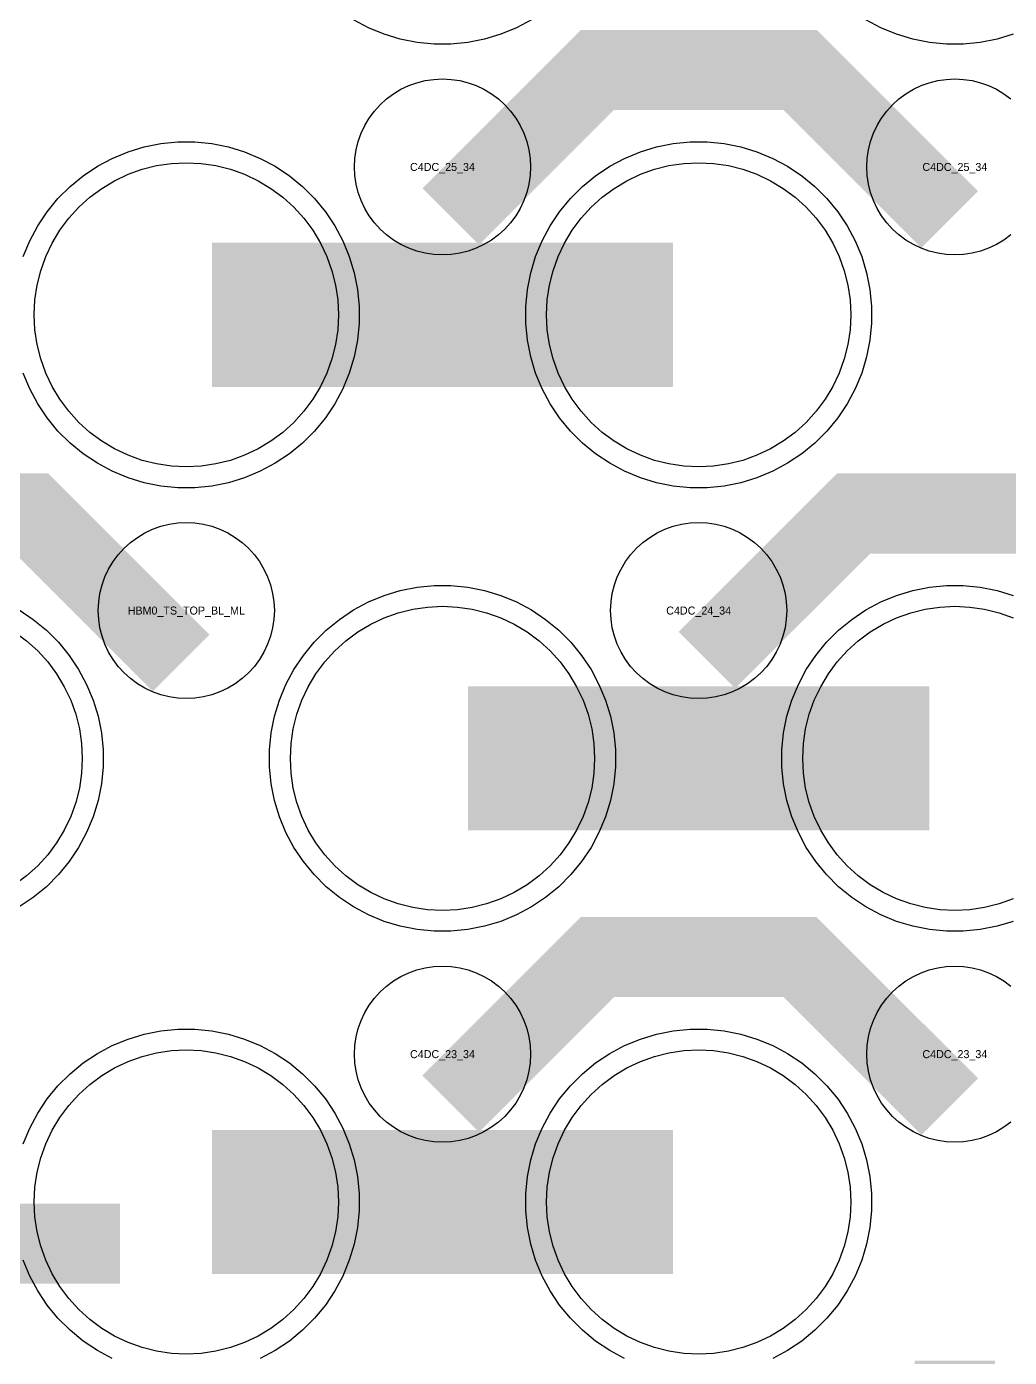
# Model space of a CAD drawing. Extents: x -11880 to 11880, y -14992 to 14992.
# Drawn here: x -1249.9 to -943, y -11701.1 to -11285.4 of the extents above; entities that cross this region are included whole.
import ezdxf
from ezdxf.enums import TextEntityAlignment as Align

# ---------------------------------------------------------------- set-up
doc = ezdxf.new("R2010")
doc.units = 0
doc.header["$MEASUREMENT"] = 0
for name, color, linetype in [('GDS_775_DT_237', 138, 'CONTINUOUS'), ('RDL1_FS', 34, 'CONTINUOUS'), ('RDL_BS', 160, 'CONTINUOUS')]:
    doc.layers.add(name, color=color, linetype=linetype)

msp = doc.modelspace()

# ---------------------------------------------------------------- linework, layer by layer
at = {"layer": 'RDL1_FS'}
for points in [[(-1200, -11422.969), (-1204.657, -11422.74), (-1209.268, -11422.056), (-1213.791, -11420.924), (-1218.181, -11419.352), (-1222.395, -11417.36), (-1226.395, -11414.962), (-1230.14, -11412.184), (-1233.594, -11409.054), (-1236.724, -11405.6), (-1239.502, -11401.855), (-1241.9, -11397.855), (-1243.892, -11393.641), (-1245.464, -11389.251), (-1246.596, -11384.728), (-1247.28, -11380.117), (-1247.509, -11375.46), (-1247.28, -11370.803), (-1246.596, -11366.192), (-1245.464, -11361.669), (-1243.892, -11357.279), (-1241.9, -11353.065), (-1239.502, -11349.065), (-1236.724, -11345.32), (-1233.594, -11341.866), (-1230.14, -11338.736), (-1226.395, -11335.958), (-1222.395, -11333.56), (-1218.181, -11331.568), (-1213.791, -11329.996), (-1209.268, -11328.864), (-1204.657, -11328.18), (-1200, -11327.951), (-1195.343, -11328.18), (-1190.732, -11328.864), (-1186.209, -11329.996), (-1181.819, -11331.568), (-1177.605, -11333.56), (-1173.605, -11335.958), (-1169.86, -11338.736), (-1166.406, -11341.866), (-1163.276, -11345.32), (-1160.498, -11349.065), (-1158.1, -11353.065), (-1156.108, -11357.279), (-1154.536, -11361.669), (-1153.404, -11366.192), (-1152.72, -11370.803), (-1152.491, -11375.46), (-1152.72, -11380.117), (-1153.404, -11384.728), (-1154.536, -11389.251), (-1156.108, -11393.641), (-1158.1, -11397.855), (-1160.498, -11401.855), (-1163.276, -11405.6), (-1166.406, -11409.054), (-1169.86, -11412.184), (-1173.605, -11414.962), (-1177.605, -11417.36), (-1181.819, -11419.352), (-1186.209, -11420.924), (-1190.732, -11422.056), (-1195.343, -11422.74)], [(-1040, -11422.969), (-1044.657, -11422.74), (-1049.268, -11422.056), (-1053.791, -11420.924), (-1058.181, -11419.352), (-1062.395, -11417.36), (-1066.395, -11414.962), (-1070.14, -11412.184), (-1073.594, -11409.054), (-1076.724, -11405.6), (-1079.502, -11401.855), (-1081.9, -11397.855), (-1083.892, -11393.641), (-1085.464, -11389.251), (-1086.596, -11384.728), (-1087.28, -11380.117), (-1087.509, -11375.46), (-1087.28, -11370.803), (-1086.596, -11366.192), (-1085.464, -11361.669), (-1083.892, -11357.279), (-1081.9, -11353.065), (-1079.502, -11349.065), (-1076.724, -11345.32), (-1073.594, -11341.866), (-1070.14, -11338.736), (-1066.395, -11335.958), (-1062.395, -11333.56), (-1058.181, -11331.568), (-1053.791, -11329.996), (-1049.268, -11328.864), (-1044.657, -11328.18), (-1040, -11327.951), (-1035.343, -11328.18), (-1030.732, -11328.864), (-1026.209, -11329.996), (-1021.819, -11331.568), (-1017.605, -11333.56), (-1013.605, -11335.958), (-1009.86, -11338.736), (-1006.406, -11341.866), (-1003.276, -11345.32), (-1000.498, -11349.065), (-998.1, -11353.065), (-996.108, -11357.279), (-994.536, -11361.669), (-993.404, -11366.192), (-992.72, -11370.803), (-992.491, -11375.46), (-992.72, -11380.117), (-993.404, -11384.728), (-994.536, -11389.251), (-996.108, -11393.641), (-998.1, -11397.855), (-1000.498, -11401.855), (-1003.276, -11405.6), (-1006.406, -11409.054), (-1009.86, -11412.184), (-1013.605, -11414.962), (-1017.605, -11417.36), (-1021.819, -11419.352), (-1026.209, -11420.924), (-1030.732, -11422.056), (-1035.343, -11422.74)], [(-1120, -11561.534), (-1124.657, -11561.305), (-1129.268, -11560.621), (-1133.791, -11559.489), (-1138.181, -11557.917), (-1142.395, -11555.925), (-1146.395, -11553.527), (-1150.14, -11550.749), (-1153.594, -11547.619), (-1156.724, -11544.165), (-1159.502, -11540.42), (-1161.9, -11536.42), (-1163.892, -11532.206), (-1165.464, -11527.816), (-1166.596, -11523.293), (-1167.28, -11518.682), (-1167.509, -11514.025), (-1167.28, -11509.368), (-1166.596, -11504.757), (-1165.464, -11500.234), (-1163.892, -11495.844), (-1161.9, -11491.63), (-1159.502, -11487.63), (-1156.724, -11483.885), (-1153.594, -11480.431), (-1150.14, -11477.301), (-1146.395, -11474.523), (-1142.395, -11472.125), (-1138.181, -11470.133), (-1133.791, -11468.561), (-1129.268, -11467.429), (-1124.657, -11466.745), (-1120, -11466.516), (-1115.343, -11466.745), (-1110.732, -11467.429), (-1106.209, -11468.561), (-1101.819, -11470.133), (-1097.605, -11472.125), (-1093.605, -11474.523), (-1089.86, -11477.301), (-1086.406, -11480.431), (-1083.276, -11483.885), (-1080.498, -11487.63), (-1078.1, -11491.63), (-1076.108, -11495.844), (-1074.536, -11500.234), (-1073.404, -11504.757), (-1072.72, -11509.368), (-1072.491, -11514.025), (-1072.72, -11518.682), (-1073.404, -11523.293), (-1074.536, -11527.816), (-1076.108, -11532.206), (-1078.1, -11536.42), (-1080.498, -11540.42), (-1083.276, -11544.165), (-1086.406, -11547.619), (-1089.86, -11550.749), (-1093.605, -11553.527), (-1097.605, -11555.925), (-1101.819, -11557.917), (-1106.209, -11559.489), (-1110.732, -11560.621), (-1115.343, -11561.305)], [(-1200, -11700.099), (-1204.657, -11699.87), (-1209.268, -11699.186), (-1213.791, -11698.054), (-1218.181, -11696.482), (-1222.395, -11694.49), (-1226.395, -11692.092), (-1230.14, -11689.314), (-1233.594, -11686.184), (-1236.724, -11682.73), (-1239.502, -11678.985), (-1241.9, -11674.985), (-1243.892, -11670.771), (-1245.464, -11666.381), (-1246.596, -11661.858), (-1247.28, -11657.247), (-1247.509, -11652.59), (-1247.28, -11647.933), (-1246.596, -11643.322), (-1245.464, -11638.799), (-1243.892, -11634.409), (-1241.9, -11630.195), (-1239.502, -11626.195), (-1236.724, -11622.45), (-1233.594, -11618.996), (-1230.14, -11615.866), (-1226.395, -11613.088), (-1222.395, -11610.69), (-1218.181, -11608.698), (-1213.791, -11607.126), (-1209.268, -11605.994), (-1204.657, -11605.31), (-1200, -11605.081), (-1195.343, -11605.31), (-1190.732, -11605.994), (-1186.209, -11607.126), (-1181.819, -11608.698), (-1177.605, -11610.69), (-1173.605, -11613.088), (-1169.86, -11615.866), (-1166.406, -11618.996), (-1163.276, -11622.45), (-1160.498, -11626.195), (-1158.1, -11630.195), (-1156.108, -11634.409), (-1154.536, -11638.799), (-1153.404, -11643.322), (-1152.72, -11647.933), (-1152.491, -11652.59), (-1152.72, -11657.247), (-1153.404, -11661.858), (-1154.536, -11666.381), (-1156.108, -11670.771), (-1158.1, -11674.985), (-1160.498, -11678.985), (-1163.276, -11682.73), (-1166.406, -11686.184), (-1169.86, -11689.314), (-1173.605, -11692.092), (-1177.605, -11694.49), (-1181.819, -11696.482), (-1186.209, -11698.054), (-1190.732, -11699.186), (-1195.343, -11699.87)], [(-1040, -11700.099), (-1044.657, -11699.87), (-1049.268, -11699.186), (-1053.791, -11698.054), (-1058.181, -11696.482), (-1062.395, -11694.49), (-1066.395, -11692.092), (-1070.14, -11689.314), (-1073.594, -11686.184), (-1076.724, -11682.73), (-1079.502, -11678.985), (-1081.9, -11674.985), (-1083.892, -11670.771), (-1085.464, -11666.381), (-1086.596, -11661.858), (-1087.28, -11657.247), (-1087.509, -11652.59), (-1087.28, -11647.933), (-1086.596, -11643.322), (-1085.464, -11638.799), (-1083.892, -11634.409), (-1081.9, -11630.195), (-1079.502, -11626.195), (-1076.724, -11622.45), (-1073.594, -11618.996), (-1070.14, -11615.866), (-1066.395, -11613.088), (-1062.395, -11610.69), (-1058.181, -11608.698), (-1053.791, -11607.126), (-1049.268, -11605.994), (-1044.657, -11605.31), (-1040, -11605.081), (-1035.343, -11605.31), (-1030.732, -11605.994), (-1026.209, -11607.126), (-1021.819, -11608.698), (-1017.605, -11610.69), (-1013.605, -11613.088), (-1009.86, -11615.866), (-1006.406, -11618.996), (-1003.276, -11622.45), (-1000.498, -11626.195), (-998.1, -11630.195), (-996.108, -11634.409), (-994.536, -11638.799), (-993.404, -11643.322), (-992.72, -11647.933), (-992.491, -11652.59), (-992.72, -11657.247), (-993.404, -11661.858), (-994.536, -11666.381), (-996.108, -11670.771), (-998.1, -11674.985), (-1000.498, -11678.985), (-1003.276, -11682.73), (-1006.406, -11686.184), (-1009.86, -11689.314), (-1013.605, -11692.092), (-1017.605, -11694.49), (-1021.819, -11696.482), (-1026.209, -11698.054), (-1030.732, -11699.186), (-1035.343, -11699.87)]]:
    msp.add_lwpolyline(points, close=True, dxfattribs=at)
for points in [[(-1191.998, -11375.46, 45, 45, 0), (-1119.998, -11375.46, 45, 45, 0)], [(-1119.998, -11375.46, 45, 45, 0), (-1047.998, -11375.46, 45, 45, 0)], [(-1111.998, -11514.025, 45, 45, 0), (-1039.998, -11514.025, 45, 45, 0)], [(-1039.998, -11514.025, 45, 45, 0), (-967.998, -11514.025, 45, 45, 0)], [(-1191.998, -11652.59, 45, 45, 0), (-1119.998, -11652.59, 45, 45, 0)], [(-1119.998, -11652.59, 45, 45, 0), (-1047.998, -11652.59, 45, 45, 0)]]:
    msp.add_lwpolyline(points, format="xyseb", dxfattribs=at)
for points in [[(-941.819, -11557.917), (-946.209, -11559.489), (-950.732, -11560.621), (-955.343, -11561.305), (-960, -11561.534), (-964.657, -11561.305), (-969.268, -11560.621), (-973.791, -11559.489), (-978.181, -11557.917), (-982.395, -11555.925), (-986.395, -11553.527), (-990.14, -11550.749), (-993.594, -11547.619), (-996.724, -11544.165), (-999.502, -11540.42), (-1001.9, -11536.42), (-1003.892, -11532.206), (-1005.464, -11527.816), (-1006.596, -11523.293), (-1007.28, -11518.682), (-1007.509, -11514.025), (-1007.28, -11509.368), (-1006.596, -11504.757), (-1005.464, -11500.234), (-1003.892, -11495.844), (-1001.9, -11491.63), (-999.502, -11487.63), (-996.724, -11483.885), (-993.594, -11480.431), (-990.14, -11477.301), (-986.395, -11474.523), (-982.395, -11472.125), (-978.181, -11470.133), (-973.791, -11468.561), (-969.268, -11467.429), (-964.657, -11466.745), (-960, -11466.516), (-955.343, -11466.745), (-950.732, -11467.429), (-946.209, -11468.561), (-941.819, -11470.133)], [(-1253.605, -11474.523), (-1249.86, -11477.301), (-1246.406, -11480.431), (-1243.276, -11483.885), (-1240.498, -11487.63), (-1238.1, -11491.63), (-1236.108, -11495.844), (-1234.536, -11500.234), (-1233.404, -11504.757), (-1232.72, -11509.368), (-1232.491, -11514.025), (-1232.72, -11518.682), (-1233.404, -11523.293), (-1234.536, -11527.816), (-1236.108, -11532.206), (-1238.1, -11536.42), (-1240.498, -11540.42), (-1243.276, -11544.165), (-1246.406, -11547.619), (-1249.86, -11550.749), (-1253.605, -11553.527)]]:
    msp.add_lwpolyline(points, dxfattribs=at)
at = {"layer": 'RDL_BS'}
for points in [[(-1092.223, -11283.283), (-1096.885, -11285.775), (-1101.795, -11287.806), (-1106.835, -11289.337), (-1112.062, -11290.383), (-1117.356, -11290.9), (-1122.644, -11290.9), (-1127.938, -11290.383), (-1133.165, -11289.337), (-1138.205, -11287.806), (-1143.115, -11285.775), (-1147.777, -11283.283)], [(-941.795, -11287.806), (-946.835, -11289.337), (-952.062, -11290.383), (-957.356, -11290.9), (-962.644, -11290.9), (-967.938, -11290.383), (-973.165, -11289.337), (-978.205, -11287.806), (-983.115, -11285.775), (-987.777, -11283.283)], [(-942.557, -11350.526), (-944.72, -11352.129), (-947.044, -11353.522), (-949.481, -11354.674), (-952.016, -11355.581), (-954.635, -11356.238), (-957.307, -11356.634), (-960, -11356.766), (-962.693, -11356.634), (-965.365, -11356.238), (-967.984, -11355.581), (-970.519, -11354.674), (-972.956, -11353.522), (-975.28, -11352.129), (-977.443, -11350.526), (-979.442, -11348.714), (-981.254, -11346.715), (-982.857, -11344.552), (-984.25, -11342.228), (-985.402, -11339.791), (-986.309, -11337.256), (-986.966, -11334.637), (-987.362, -11331.965), (-987.494, -11329.272), (-987.362, -11326.579), (-986.966, -11323.907), (-986.309, -11321.288), (-985.402, -11318.753), (-984.25, -11316.316), (-982.857, -11313.992), (-981.254, -11311.829), (-979.442, -11309.83), (-977.443, -11308.018), (-975.28, -11306.415), (-972.956, -11305.022), (-970.519, -11303.87), (-967.984, -11302.963), (-965.365, -11302.306), (-962.693, -11301.91), (-960, -11301.778), (-957.307, -11301.91), (-954.635, -11302.306), (-952.016, -11302.963), (-949.481, -11303.87), (-947.044, -11305.022), (-944.72, -11306.415), (-942.557, -11308.018)], [(-1250.906, -11357.255), (-1248.875, -11352.345), (-1246.383, -11347.683), (-1243.436, -11343.269), (-1240.074, -11339.168), (-1236.292, -11335.386), (-1232.191, -11332.024), (-1227.777, -11329.077), (-1223.115, -11326.585), (-1218.205, -11324.554), (-1213.165, -11323.023), (-1207.938, -11321.977), (-1202.644, -11321.46), (-1197.356, -11321.46), (-1192.062, -11321.977), (-1186.835, -11323.023), (-1181.795, -11324.554), (-1176.885, -11326.585), (-1172.223, -11329.077), (-1167.809, -11332.024), (-1163.708, -11335.386), (-1159.926, -11339.168), (-1156.564, -11343.269), (-1153.617, -11347.683), (-1151.125, -11352.345), (-1149.094, -11357.255), (-1147.563, -11362.295), (-1146.517, -11367.522), (-1146, -11372.816), (-1146, -11378.104), (-1146.517, -11383.398), (-1147.563, -11388.625), (-1149.094, -11393.665), (-1151.125, -11398.575), (-1153.617, -11403.237), (-1156.564, -11407.651), (-1159.926, -11411.752), (-1163.708, -11415.534), (-1167.809, -11418.896), (-1172.223, -11421.843), (-1176.885, -11424.335), (-1181.795, -11426.366), (-1186.835, -11427.897), (-1192.062, -11428.943), (-1197.356, -11429.46), (-1202.644, -11429.46), (-1207.938, -11428.943), (-1213.165, -11427.897), (-1218.205, -11426.366), (-1223.115, -11424.335), (-1227.777, -11421.843), (-1232.191, -11418.896), (-1236.292, -11415.534), (-1240.074, -11411.752), (-1243.436, -11407.651), (-1246.383, -11403.237), (-1248.875, -11398.575), (-1250.906, -11393.665)], [(-941.795, -11564.931), (-946.835, -11566.462), (-952.062, -11567.508), (-957.356, -11568.025), (-962.644, -11568.025), (-967.938, -11567.508), (-973.165, -11566.462), (-978.205, -11564.931), (-983.115, -11562.9), (-987.777, -11560.408), (-992.191, -11557.461), (-996.292, -11554.099), (-1000.074, -11550.317), (-1003.436, -11546.216), (-1006.383, -11541.802), (-1008.875, -11537.14), (-1010.906, -11532.23), (-1012.437, -11527.19), (-1013.483, -11521.963), (-1014, -11516.669), (-1014, -11511.381), (-1013.483, -11506.087), (-1012.437, -11500.86), (-1010.906, -11495.82), (-1008.875, -11490.91), (-1006.383, -11486.248), (-1003.436, -11481.834), (-1000.074, -11477.733), (-996.292, -11473.951), (-992.191, -11470.589), (-987.777, -11467.642), (-983.115, -11465.15), (-978.205, -11463.119), (-973.165, -11461.588), (-967.938, -11460.542), (-962.644, -11460.025), (-957.356, -11460.025), (-952.062, -11460.542), (-946.835, -11461.588), (-941.795, -11463.119)], [(-1252.223, -11467.642), (-1247.809, -11470.589), (-1243.708, -11473.951), (-1239.926, -11477.733), (-1236.564, -11481.834), (-1233.617, -11486.248), (-1231.125, -11490.91), (-1229.094, -11495.82), (-1227.563, -11500.86), (-1226.517, -11506.087), (-1226, -11511.381), (-1226, -11516.669), (-1226.517, -11521.963), (-1227.563, -11527.19), (-1229.094, -11532.23), (-1231.125, -11537.14), (-1233.617, -11541.802), (-1236.564, -11546.216), (-1239.926, -11550.317), (-1243.708, -11554.099), (-1247.809, -11557.461), (-1252.223, -11560.408)], [(-942.557, -11627.656), (-944.72, -11629.259), (-947.044, -11630.652), (-949.481, -11631.804), (-952.016, -11632.711), (-954.635, -11633.368), (-957.307, -11633.764), (-960, -11633.896), (-962.693, -11633.764), (-965.365, -11633.368), (-967.984, -11632.711), (-970.519, -11631.804), (-972.956, -11630.652), (-975.28, -11629.259), (-977.443, -11627.656), (-979.442, -11625.844), (-981.254, -11623.845), (-982.857, -11621.682), (-984.25, -11619.358), (-985.402, -11616.921), (-986.309, -11614.386), (-986.966, -11611.767), (-987.362, -11609.095), (-987.494, -11606.402), (-987.362, -11603.709), (-986.966, -11601.037), (-986.309, -11598.418), (-985.402, -11595.883), (-984.25, -11593.446), (-982.857, -11591.122), (-981.254, -11588.959), (-979.442, -11586.96), (-977.443, -11585.148), (-975.28, -11583.545), (-972.956, -11582.152), (-970.519, -11581), (-967.984, -11580.093), (-965.365, -11579.436), (-962.693, -11579.04), (-960, -11578.908), (-957.307, -11579.04), (-954.635, -11579.436), (-952.016, -11580.093), (-949.481, -11581), (-947.044, -11582.152), (-944.72, -11583.545), (-942.557, -11585.148)], [(-1250.906, -11634.385), (-1248.875, -11629.475), (-1246.383, -11624.813), (-1243.436, -11620.399), (-1240.074, -11616.298), (-1236.292, -11612.516), (-1232.191, -11609.154), (-1227.777, -11606.207), (-1223.115, -11603.715), (-1218.205, -11601.684), (-1213.165, -11600.153), (-1207.938, -11599.107), (-1202.644, -11598.59), (-1197.356, -11598.59), (-1192.062, -11599.107), (-1186.835, -11600.153), (-1181.795, -11601.684), (-1176.885, -11603.715), (-1172.223, -11606.207), (-1167.809, -11609.154), (-1163.708, -11612.516), (-1159.926, -11616.298), (-1156.564, -11620.399), (-1153.617, -11624.813), (-1151.125, -11629.475), (-1149.094, -11634.385), (-1147.563, -11639.425), (-1146.517, -11644.652), (-1146, -11649.946), (-1146, -11655.234), (-1146.517, -11660.528), (-1147.563, -11665.755), (-1149.094, -11670.795), (-1151.125, -11675.705), (-1153.617, -11680.367), (-1156.564, -11684.781), (-1159.926, -11688.882), (-1163.708, -11692.664), (-1167.809, -11696.026), (-1172.223, -11698.973), (-1176.885, -11701.465)], [(-1063.115, -11701.465), (-1067.777, -11698.973), (-1072.191, -11696.026), (-1076.292, -11692.664), (-1080.074, -11688.882), (-1083.436, -11684.781), (-1086.383, -11680.367), (-1088.875, -11675.705), (-1090.906, -11670.795), (-1092.437, -11665.755), (-1093.483, -11660.528), (-1094, -11655.234), (-1094, -11649.946), (-1093.483, -11644.652), (-1092.437, -11639.425), (-1090.906, -11634.385), (-1088.875, -11629.475), (-1086.383, -11624.813), (-1083.436, -11620.399), (-1080.074, -11616.298), (-1076.292, -11612.516), (-1072.191, -11609.154), (-1067.777, -11606.207), (-1063.115, -11603.715), (-1058.205, -11601.684), (-1053.165, -11600.153), (-1047.938, -11599.107), (-1042.644, -11598.59), (-1037.356, -11598.59), (-1032.062, -11599.107), (-1026.835, -11600.153), (-1021.795, -11601.684), (-1016.885, -11603.715), (-1012.223, -11606.207), (-1007.809, -11609.154), (-1003.708, -11612.516), (-999.926, -11616.298), (-996.564, -11620.399), (-993.617, -11624.813), (-991.125, -11629.475), (-989.094, -11634.385), (-987.563, -11639.425), (-986.517, -11644.652), (-986, -11649.946), (-986, -11655.234), (-986.517, -11660.528), (-987.563, -11665.755), (-989.094, -11670.795), (-991.125, -11675.705), (-993.617, -11680.367), (-996.564, -11684.781), (-999.926, -11688.882), (-1003.708, -11692.664), (-1007.809, -11696.026), (-1012.223, -11698.973), (-1016.885, -11701.465)], [(-1223.115, -11701.465), (-1227.777, -11698.973), (-1232.191, -11696.026), (-1236.292, -11692.664), (-1240.074, -11688.882), (-1243.436, -11684.781), (-1246.383, -11680.367), (-1248.875, -11675.705), (-1250.906, -11670.795)]]:
    msp.add_lwpolyline(points, dxfattribs=at)
for points in [[(-1117.438, -11344.774, 25, 25, 0), (-1071.623, -11298.959, 25, 25, 0), (-1038.07, -11298.959, 25, 25, 0)], [(-961.599, -11345.673, 25, 25, 0), (-1008.313, -11298.959, 25, 25, 0), (-1038.071, -11298.959, 25, 25, 0)], [(-1201.599, -11484.238, 25, 25, 0), (-1248.313, -11437.524, 25, 25, 0), (-1278.071, -11437.524, 25, 25, 0)], [(-1037.438, -11483.339, 25, 25, 0), (-991.623, -11437.524, 25, 25, 0), (-958.07, -11437.524, 25, 25, 0)], [(-881.599, -11484.238, 25, 25, 0), (-928.313, -11437.524, 25, 25, 0), (-958.071, -11437.524, 25, 25, 0)], [(-1117.438, -11621.904, 25, 25, 0), (-1071.623, -11576.089, 25, 25, 0), (-1038.07, -11576.089, 25, 25, 0)], [(-961.599, -11622.803, 25, 25, 0), (-1008.313, -11576.089, 25, 25, 0), (-1038.071, -11576.089, 25, 25, 0)], [(-1329.984, -11665.603, 25, 25, 0), (-1220.719, -11665.603, 25, 25, 0)], [(-960, -11816.155, 25, 25, 0), (-960, -11702.154, 25, 25, 0)]]:
    msp.add_lwpolyline(points, format="xyseb", dxfattribs=at)
for points in [[(-1120, -11356.766), (-1122.693, -11356.634), (-1125.365, -11356.238), (-1127.984, -11355.581), (-1130.519, -11354.674), (-1132.956, -11353.522), (-1135.28, -11352.129), (-1137.443, -11350.526), (-1139.442, -11348.714), (-1141.254, -11346.715), (-1142.857, -11344.552), (-1144.25, -11342.228), (-1145.402, -11339.791), (-1146.309, -11337.256), (-1146.966, -11334.637), (-1147.362, -11331.965), (-1147.494, -11329.272), (-1147.362, -11326.579), (-1146.966, -11323.907), (-1146.309, -11321.288), (-1145.402, -11318.753), (-1144.25, -11316.316), (-1142.857, -11313.992), (-1141.254, -11311.829), (-1139.442, -11309.83), (-1137.443, -11308.018), (-1135.28, -11306.415), (-1132.956, -11305.022), (-1130.519, -11303.87), (-1127.984, -11302.963), (-1125.365, -11302.306), (-1122.693, -11301.91), (-1120, -11301.778), (-1117.307, -11301.91), (-1114.635, -11302.306), (-1112.016, -11302.963), (-1109.481, -11303.87), (-1107.044, -11305.022), (-1104.72, -11306.415), (-1102.557, -11308.018), (-1100.558, -11309.83), (-1098.746, -11311.829), (-1097.143, -11313.992), (-1095.75, -11316.316), (-1094.598, -11318.753), (-1093.691, -11321.288), (-1093.034, -11323.907), (-1092.638, -11326.579), (-1092.506, -11329.272), (-1092.638, -11331.965), (-1093.034, -11334.637), (-1093.691, -11337.256), (-1094.598, -11339.791), (-1095.75, -11342.228), (-1097.143, -11344.552), (-1098.746, -11346.715), (-1100.558, -11348.714), (-1102.557, -11350.526), (-1104.72, -11352.129), (-1107.044, -11353.522), (-1109.481, -11354.674), (-1112.016, -11355.581), (-1114.635, -11356.238), (-1117.307, -11356.634)], [(-1042.644, -11429.46), (-1047.938, -11428.943), (-1053.165, -11427.897), (-1058.205, -11426.366), (-1063.115, -11424.335), (-1067.777, -11421.843), (-1072.191, -11418.896), (-1076.292, -11415.534), (-1080.074, -11411.752), (-1083.436, -11407.651), (-1086.383, -11403.237), (-1088.875, -11398.575), (-1090.906, -11393.665), (-1092.437, -11388.625), (-1093.483, -11383.398), (-1094, -11378.104), (-1094, -11372.816), (-1093.483, -11367.522), (-1092.437, -11362.295), (-1090.906, -11357.255), (-1088.875, -11352.345), (-1086.383, -11347.683), (-1083.436, -11343.269), (-1080.074, -11339.168), (-1076.292, -11335.386), (-1072.191, -11332.024), (-1067.777, -11329.077), (-1063.115, -11326.585), (-1058.205, -11324.554), (-1053.165, -11323.023), (-1047.938, -11321.977), (-1042.644, -11321.46), (-1037.356, -11321.46), (-1032.062, -11321.977), (-1026.835, -11323.023), (-1021.795, -11324.554), (-1016.885, -11326.585), (-1012.223, -11329.077), (-1007.809, -11332.024), (-1003.708, -11335.386), (-999.926, -11339.168), (-996.564, -11343.269), (-993.617, -11347.683), (-991.125, -11352.345), (-989.094, -11357.255), (-987.563, -11362.295), (-986.517, -11367.522), (-986, -11372.816), (-986, -11378.104), (-986.517, -11383.398), (-987.563, -11388.625), (-989.094, -11393.665), (-991.125, -11398.575), (-993.617, -11403.237), (-996.564, -11407.651), (-999.926, -11411.752), (-1003.708, -11415.534), (-1007.809, -11418.896), (-1012.223, -11421.843), (-1016.885, -11424.335), (-1021.795, -11426.366), (-1026.835, -11427.897), (-1032.062, -11428.943), (-1037.356, -11429.46)], [(-1200, -11495.331), (-1202.693, -11495.199), (-1205.365, -11494.803), (-1207.984, -11494.146), (-1210.519, -11493.239), (-1212.956, -11492.087), (-1215.28, -11490.694), (-1217.443, -11489.091), (-1219.442, -11487.279), (-1221.254, -11485.28), (-1222.857, -11483.117), (-1224.25, -11480.793), (-1225.402, -11478.356), (-1226.309, -11475.821), (-1226.966, -11473.202), (-1227.362, -11470.53), (-1227.494, -11467.837), (-1227.362, -11465.144), (-1226.966, -11462.472), (-1226.309, -11459.853), (-1225.402, -11457.318), (-1224.25, -11454.881), (-1222.857, -11452.557), (-1221.254, -11450.394), (-1219.442, -11448.395), (-1217.443, -11446.583), (-1215.28, -11444.98), (-1212.956, -11443.587), (-1210.519, -11442.435), (-1207.984, -11441.528), (-1205.365, -11440.871), (-1202.693, -11440.475), (-1200, -11440.343), (-1197.307, -11440.475), (-1194.635, -11440.871), (-1192.016, -11441.528), (-1189.481, -11442.435), (-1187.044, -11443.587), (-1184.72, -11444.98), (-1182.557, -11446.583), (-1180.558, -11448.395), (-1178.746, -11450.394), (-1177.143, -11452.557), (-1175.75, -11454.881), (-1174.598, -11457.318), (-1173.691, -11459.853), (-1173.034, -11462.472), (-1172.638, -11465.144), (-1172.506, -11467.837), (-1172.638, -11470.53), (-1173.034, -11473.202), (-1173.691, -11475.821), (-1174.598, -11478.356), (-1175.75, -11480.793), (-1177.143, -11483.117), (-1178.746, -11485.28), (-1180.558, -11487.279), (-1182.557, -11489.091), (-1184.72, -11490.694), (-1187.044, -11492.087), (-1189.481, -11493.239), (-1192.016, -11494.146), (-1194.635, -11494.803), (-1197.307, -11495.199)], [(-1040, -11495.331), (-1042.693, -11495.199), (-1045.365, -11494.803), (-1047.984, -11494.146), (-1050.519, -11493.239), (-1052.956, -11492.087), (-1055.28, -11490.694), (-1057.443, -11489.091), (-1059.442, -11487.279), (-1061.254, -11485.28), (-1062.857, -11483.117), (-1064.25, -11480.793), (-1065.402, -11478.356), (-1066.309, -11475.821), (-1066.966, -11473.202), (-1067.362, -11470.53), (-1067.494, -11467.837), (-1067.362, -11465.144), (-1066.966, -11462.472), (-1066.309, -11459.853), (-1065.402, -11457.318), (-1064.25, -11454.881), (-1062.857, -11452.557), (-1061.254, -11450.394), (-1059.442, -11448.395), (-1057.443, -11446.583), (-1055.28, -11444.98), (-1052.956, -11443.587), (-1050.519, -11442.435), (-1047.984, -11441.528), (-1045.365, -11440.871), (-1042.693, -11440.475), (-1040, -11440.343), (-1037.307, -11440.475), (-1034.635, -11440.871), (-1032.016, -11441.528), (-1029.481, -11442.435), (-1027.044, -11443.587), (-1024.72, -11444.98), (-1022.557, -11446.583), (-1020.558, -11448.395), (-1018.746, -11450.394), (-1017.143, -11452.557), (-1015.75, -11454.881), (-1014.598, -11457.318), (-1013.691, -11459.853), (-1013.034, -11462.472), (-1012.638, -11465.144), (-1012.506, -11467.837), (-1012.638, -11470.53), (-1013.034, -11473.202), (-1013.691, -11475.821), (-1014.598, -11478.356), (-1015.75, -11480.793), (-1017.143, -11483.117), (-1018.746, -11485.28), (-1020.558, -11487.279), (-1022.557, -11489.091), (-1024.72, -11490.694), (-1027.044, -11492.087), (-1029.481, -11493.239), (-1032.016, -11494.146), (-1034.635, -11494.803), (-1037.307, -11495.199)], [(-1122.644, -11568.025), (-1127.938, -11567.508), (-1133.165, -11566.462), (-1138.205, -11564.931), (-1143.115, -11562.9), (-1147.777, -11560.408), (-1152.191, -11557.461), (-1156.292, -11554.099), (-1160.074, -11550.317), (-1163.436, -11546.216), (-1166.383, -11541.802), (-1168.875, -11537.14), (-1170.906, -11532.23), (-1172.437, -11527.19), (-1173.483, -11521.963), (-1174, -11516.669), (-1174, -11511.381), (-1173.483, -11506.087), (-1172.437, -11500.86), (-1170.906, -11495.82), (-1168.875, -11490.91), (-1166.383, -11486.248), (-1163.436, -11481.834), (-1160.074, -11477.733), (-1156.292, -11473.951), (-1152.191, -11470.589), (-1147.777, -11467.642), (-1143.115, -11465.15), (-1138.205, -11463.119), (-1133.165, -11461.588), (-1127.938, -11460.542), (-1122.644, -11460.025), (-1117.356, -11460.025), (-1112.062, -11460.542), (-1106.835, -11461.588), (-1101.795, -11463.119), (-1096.885, -11465.15), (-1092.223, -11467.642), (-1087.809, -11470.589), (-1083.708, -11473.951), (-1079.926, -11477.733), (-1076.564, -11481.834), (-1073.617, -11486.248), (-1071.125, -11490.91), (-1069.094, -11495.82), (-1067.563, -11500.86), (-1066.517, -11506.087), (-1066, -11511.381), (-1066, -11516.669), (-1066.517, -11521.963), (-1067.563, -11527.19), (-1069.094, -11532.23), (-1071.125, -11537.14), (-1073.617, -11541.802), (-1076.564, -11546.216), (-1079.926, -11550.317), (-1083.708, -11554.099), (-1087.809, -11557.461), (-1092.223, -11560.408), (-1096.885, -11562.9), (-1101.795, -11564.931), (-1106.835, -11566.462), (-1112.062, -11567.508), (-1117.356, -11568.025)], [(-1120, -11633.896), (-1122.693, -11633.764), (-1125.365, -11633.368), (-1127.984, -11632.711), (-1130.519, -11631.804), (-1132.956, -11630.652), (-1135.28, -11629.259), (-1137.443, -11627.656), (-1139.442, -11625.844), (-1141.254, -11623.845), (-1142.857, -11621.682), (-1144.25, -11619.358), (-1145.402, -11616.921), (-1146.309, -11614.386), (-1146.966, -11611.767), (-1147.362, -11609.095), (-1147.494, -11606.402), (-1147.362, -11603.709), (-1146.966, -11601.037), (-1146.309, -11598.418), (-1145.402, -11595.883), (-1144.25, -11593.446), (-1142.857, -11591.122), (-1141.254, -11588.959), (-1139.442, -11586.96), (-1137.443, -11585.148), (-1135.28, -11583.545), (-1132.956, -11582.152), (-1130.519, -11581), (-1127.984, -11580.093), (-1125.365, -11579.436), (-1122.693, -11579.04), (-1120, -11578.908), (-1117.307, -11579.04), (-1114.635, -11579.436), (-1112.016, -11580.093), (-1109.481, -11581), (-1107.044, -11582.152), (-1104.72, -11583.545), (-1102.557, -11585.148), (-1100.558, -11586.96), (-1098.746, -11588.959), (-1097.143, -11591.122), (-1095.75, -11593.446), (-1094.598, -11595.883), (-1093.691, -11598.418), (-1093.034, -11601.037), (-1092.638, -11603.709), (-1092.506, -11606.402), (-1092.638, -11609.095), (-1093.034, -11611.767), (-1093.691, -11614.386), (-1094.598, -11616.921), (-1095.75, -11619.358), (-1097.143, -11621.682), (-1098.746, -11623.845), (-1100.558, -11625.844), (-1102.557, -11627.656), (-1104.72, -11629.259), (-1107.044, -11630.652), (-1109.481, -11631.804), (-1112.016, -11632.711), (-1114.635, -11633.368), (-1117.307, -11633.764)]]:
    msp.add_lwpolyline(points, close=True, dxfattribs=at)

# ---------------------------------------------------------------- texts
at = {"layer": 'GDS_775_DT_237'}
for s, p in [('C4DC_25_34', (-1120, -11329.272)), ('C4DC_25_34', (-1120, -11329.272)), ('C4DC_25_34', (-960, -11329.272)), ('C4DC_25_34', (-960, -11329.272)), ('HBM0_TS_TOP_BL_ML', (-1200, -11467.837)), ('HBM0_TS_TOP_BL_ML', (-1200, -11467.837)), ('C4DC_24_34', (-1040, -11467.837)), ('C4DC_24_34', (-1040, -11467.837)), ('C4DC_23_34', (-1120, -11606.402)), ('C4DC_23_34', (-1120, -11606.402)), ('C4DC_23_34', (-960, -11606.402)), ('C4DC_23_34', (-960, -11606.402))]:
    msp.add_text(s, height=2.5, dxfattribs=at).set_placement(p, align=Align.MIDDLE_CENTER)

doc.saveas('drawing.dxf')
